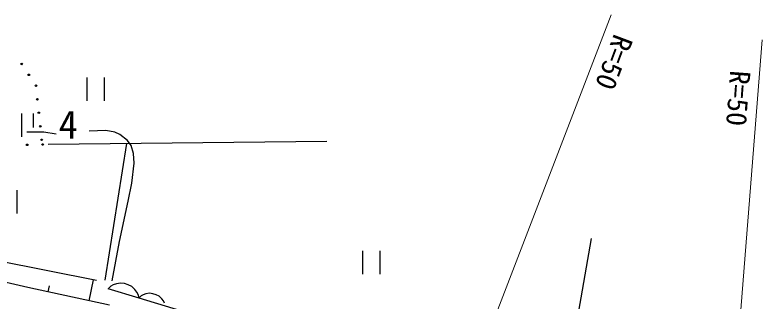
# Model space of a CAD drawing. Units: millimetres, scale not verified. Extents: x 39750 to 680000, y 20000 to 380250.
# Drawn here: x 325220 to 373601, y 292952 to 311472 of the extents above; entities that cross this region are included whole.
import ezdxf
from ezdxf.enums import TextEntityAlignment as Align

# ---------------------------------------------------------------- set-up
doc = ezdxf.new("R2010")
doc.units = ezdxf.units.MM
doc.header["$LTSCALE"] = 1000
doc.layers.add('M-BGD', color=7, linetype='Continuous', lineweight=25)
doc.layers.add('M-STR-HTXT', color=7, linetype='Continuous', lineweight=13)
doc.styles.add('ＭＳ ゴシック', font='')
doc.styles.get('ＭＳ ゴシック').set_extended_font_data('MS Gothic')

msp = doc.modelspace()

# ---------------------------------------------------------------- linework, layer by layer
at = {"layer": 'M-BGD'}
for p, q in [((329876, 307422), (329876, 305922)), ((331016, 305922), (331016, 307422)), ((325661, 303591), (325661, 305091)), ((326411, 304191), (326411, 305091)), ((326231, 303894), (325987, 303885)), ((327097, 303880), (326231, 303894)), ((327889, 303763), (327097, 303880)), ((331107, 304000), (330036, 303947)), ((331693, 303885), (331107, 304000)), ((332020, 303737), (331693, 303885)), ((332504, 303354), (332020, 303737)), ((332736, 303026), (332504, 303354)), ((345427, 303282), (327372, 303085)), ((331053, 294312), (332462, 303141)), ((332901, 302497), (332736, 303026)), ((332930, 301884), (332901, 302497)), ((332794, 300583), (332930, 301884)), ((332561, 299409), (332794, 300583)), ((325372, 298621), (325372, 300121)), ((331980, 296815), (332561, 299409)), ((331508, 294253), (331980, 296815)), ((360349, 284425), (362557, 297002)), ((347729, 296195), (347729, 294695)), ((348869, 294695), (348869, 296195)), ((326047, 293826), (320372, 295129)), ((330495, 294286), (323899, 295590)), ((330017, 292963), (330312, 294322)), ((331340, 292675), (326047, 293826)), ((327370, 293538), (327455, 293931)), ((331430, 293917), (331248, 293753)), ((333255, 293135), (331261, 293749)), ((331588, 294000), (331430, 293917)), ((331786, 294071), (331588, 294000)), ((332064, 294117), (331786, 294071)), ((332317, 294084), (332064, 294117)), ((332558, 294009), (332317, 294084)), ((332786, 293895), (332558, 294009)), ((332990, 293701), (332786, 293895)), ((333113, 293531), (332990, 293701)), ((333197, 293373), (333113, 293531)), ((333255, 293135), (333197, 293373)), ((333393, 293282), (333237, 293141)), ((333528, 293354), (333393, 293282)), ((333697, 293415), (333528, 293354)), ((333935, 293455), (333697, 293415)), ((334152, 293427), (333935, 293455)), ((334359, 293364), (334152, 293427)), ((334555, 293266), (334359, 293364)), ((334730, 293100), (334555, 293266)), ((338624, 291525), (333255, 293135)), ((334836, 292955), (334730, 293100)), ((334908, 292820), (334836, 292955))]:
    msp.add_line(p, q, dxfattribs=at)
for centre in [(325661, 308299), (326121, 307593), (326581, 306888), (326673, 306014), (326765, 305139), (326857, 304265), (326949, 303391), (326012, 303067), (327011, 303084)]:
    msp.add_circle(centre, 50, dxfattribs=at)
at = {"layer": 'M-STR-HTXT'}
for p, q in [((353166, 283756), (363820, 311472)), ((371183, 279261), (373601, 309853))]:
    msp.add_line(p, q, dxfattribs=at)

# ---------------------------------------------------------------- texts
at = {"layer": 'M-BGD', "style": 'ＭＳ ゴシック'}
msp.add_text('4', height=1833, dxfattribs=at).set_placement((328049, 302907), align=Align.BOTTOM_LEFT)
at = {"layer": 'M-STR-HTXT', "style": 'ＭＳ ゴシック'}
for rotation, p in [(249.4, (363663, 310451)), (265.8, (371143, 307943))]:
    msp.add_text('R=50', height=1320, rotation=rotation, dxfattribs=at).set_placement(p, align=Align.BOTTOM_LEFT)

doc.saveas('drawing.dxf')
